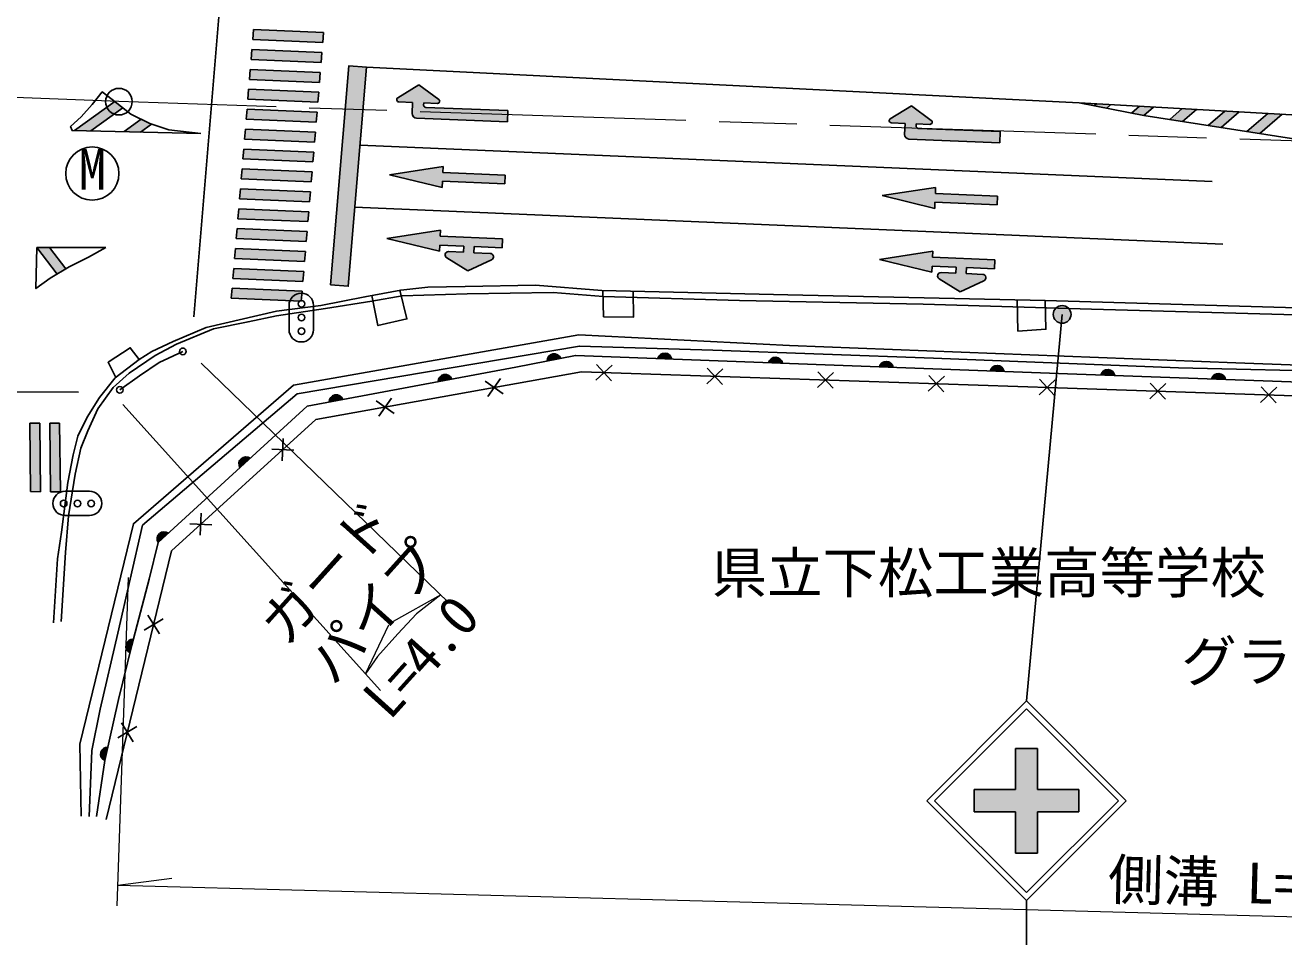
# Model space of a CAD drawing. Units: millimetres at full size, sheet at 1:1000; details may follow other scales. Extents: x 40000 to 680000, y 20000 to 380000.
# Drawn here: x 358886 to 415668, y 255368 to 296855 of the extents above; entities that cross this region are included whole.
import ezdxf
from ezdxf.enums import TextEntityAlignment as Align

# ---------------------------------------------------------------- set-up
doc = ezdxf.new("R2010")
doc.units = ezdxf.units.MM
doc.header["$LTSCALE"] = 1000
doc.linetypes.add('CHAIN', pattern=[18.5, 12, -1.5, 3.5, -1.5])
for name, color, linetype, lineweight in [('M-BGD', 7, 'Continuous', 25), ('M-BGD-EXST', 7, 'Continuous', 25), ('M-BMK', 2, 'CHAIN', 13), ('M-BMK-SRVR', 3, 'Continuous', 25), ('M-STR-HTXT', 7, 'Continuous', 13), ('M-STR-STRC', 7, 'Continuous', 25)]:
    doc.layers.add(name, color=color, linetype=linetype, lineweight=lineweight)
doc.layers.add('M-BMK-HTXT', color=7, linetype='Continuous')
doc.styles.add('ＭＳ ゴシック', font='')
doc.styles.get('ＭＳ ゴシック').set_extended_font_data('MS Gothic')

# ---------------------------------------------------------------- blocks, each defined once
blk = doc.blocks.new('O1')
at = {"layer": 'M-STR-STRC'}
for p, q in [((-554, 556), (546, 556)), ((546, -544), (-554, -544))]:
    blk.add_line(p, q, dxfattribs=at)
for centre in [(-620, 0), (0, 0), (620, 0)]:
    blk.add_circle(centre, 150, dxfattribs=at)
for centre, start, end in [((-554, 6), 90, 180), ((-554, 6), 180, 270), ((546, 6), 0, 90), ((546, 6), 270, 0)]:
    blk.add_arc(centre, 550, start, end, dxfattribs=at)

msp = doc.modelspace()

# ---------------------------------------------------------------- hatches: boundary and pattern name
at = {"layer": 'M-BGD'}
for points in [[(382429, 281709), (383044, 281824, 0.84072)], [(387428, 281813), (388054, 281790, 0.84072)], [(392425, 281625), (393050, 281601, 0.84072)], [(397421, 281436), (398046, 281412, 0.84072)], [(377517, 280778), (378132, 280893, 0.84072)], [(402419, 281254), (403044, 281230, 0.84072)], [(407414, 281071), (408040, 281048, 0.84072)], [(412411, 280891), (413037, 280867, 0.84072)], [(372602, 279859), (373217, 279974, 0.84072)], [(368577, 276893), (369038, 277316, 0.84072)], [(364890, 273516), (365351, 273938, 0.84072)], [(363617, 268546), (363764, 269155, 0.84072)], [(362477, 263677), (362623, 264286, 0.84072)]]:
    msp.add_hatch(color=256, dxfattribs=at).paths.add_polyline_path(points)
at = {"layer": 'M-STR-STRC'}
for points in [[(372313, 296070), (372350, 296519), (369192, 296654), (369155, 296205)], [(372238, 295173), (372275, 295621), (369118, 295756), (369080, 295307)], [(372163, 294275), (372201, 294724), (369043, 294858), (369006, 294409)], [(374286, 294955), (373489, 295021), (372667, 285143), (373464, 285077)], [(376366, 293371), (375746, 293396, -0.74206), (375698, 293581), (376647, 294160), (377547, 293507, -0.74206), (377484, 293326), (376865, 293351), (376861, 293251, 0.41421), (376957, 293147), (380660, 293000), (380640, 292500), (376538, 292663, -0.41388), (376346, 292871)], [(372089, 293377), (372126, 293826), (368968, 293961), (368931, 293512)], [(363296, 293123), (362929, 293412), (362928, 293412), (361107, 292101), (361854, 292084)], [(372014, 292480), (372051, 292929), (368894, 293063), (368856, 292614)], [(398582, 292425), (397963, 292450, -0.74206), (397915, 292635), (398864, 293214), (399764, 292561, -0.74206), (399701, 292380), (399082, 292405), (399078, 292305, 0.41421), (399174, 292201), (402877, 292054), (402857, 291554), (398754, 291718, -0.41388), (398562, 291925)], [(407677, 293108), (407863, 293270), (407220, 293306), (407118, 293217)], [(409794, 293162), (409151, 293198), (408796, 292889), (409356, 292780)], [(411726, 293053), (411082, 293089), (410518, 292598), (411099, 292507)], [(364095, 292035), (364592, 292393), (364504, 292422), (364123, 292610), (363348, 292051)], [(413657, 292945), (413013, 292981), (412261, 292326), (412842, 292235)], [(415588, 292836), (414944, 292873), (414004, 292053), (414585, 291963)], [(371939, 291582), (371977, 292031), (368819, 292165), (368782, 291717)], [(371864, 290684), (371902, 291133), (368744, 291268), (368707, 290819)], [(371790, 289787), (371827, 290236), (368669, 290370), (368632, 289921)], [(377712, 289811), (380521, 289691), (380538, 290088), (377729, 290208), (377741, 290482), (375326, 290111), (377701, 289536)], [(371715, 288889), (371752, 289338), (368595, 289472), (368557, 289024)], [(399929, 288865), (402737, 288745), (402754, 289142), (399946, 289262), (399957, 289537), (397542, 289165), (399917, 288590)], [(371640, 287992), (371678, 288440), (368520, 288575), (368483, 288126)], [(371566, 287094), (371603, 287543), (368445, 287677), (368408, 287228)], [(379123, 286592), (379866, 286561, -0.78564), (379922, 286275), (378854, 285778), (377902, 286363, -0.77336), (377987, 286641), (378656, 286612), (378668, 286887), (377590, 286933), (377578, 286658), (375203, 287233), (377618, 287605), (377607, 287330), (380415, 287211), (380398, 286813), (379135, 286867)], [(360718, 285861), (359982, 286819), (359415, 286819), (360331, 285626)], [(371491, 286196), (371528, 286645), (368371, 286780), (368333, 286331)], [(401339, 285646), (402082, 285615, -0.78564), (402139, 285329), (401071, 284832), (400119, 285417, -0.77336), (400204, 285695), (400873, 285666), (400885, 285941), (399806, 285987), (399795, 285712), (397420, 286288), (399835, 286659), (399823, 286384), (402632, 286265), (402615, 285867), (401351, 285921)], [(371416, 285299), (371454, 285747), (368296, 285882), (368259, 285433)], [(371342, 284401), (371379, 284850), (368221, 284984), (368184, 284535)], [(405307, 283984, 0.41421), (405491, 283449, 0.41421), (406026, 283633, 1)], [(359541, 278896), (359090, 278897), (359131, 275811), (359581, 275810)], [(360441, 278895), (359991, 278896), (360031, 275810), (360481, 275809)], [(401699, 262368), (403560, 262368), (403560, 264228), (404560, 264228), (404560, 262368), (406419, 262368), (406419, 261368), (404559, 261368), (404559, 259508), (403559, 259508), (403559, 261368), (401699, 261368)]]:
    msp.add_hatch(color=256, dxfattribs=at).paths.add_polyline_path(points)

# ---------------------------------------------------------------- linework, layer by layer
at = {"layer": 'M-BGD'}
for p, q in [((385364, 281522), (384634, 280839)), ((384658, 281546), (385340, 280815)), ((390362, 281356), (389631, 280673)), ((389655, 281380), (390338, 280649)), ((395359, 281190), (394628, 280507)), ((394652, 281214), (395335, 280483)), ((379634, 280794), (380455, 280223)), ((380330, 280919), (379759, 280098)), ((400356, 281024), (399625, 280341)), ((399649, 281048), (400332, 280317)), ((405353, 280858), (404623, 280175)), ((404647, 280882), (405329, 280151)), ((410350, 280688), (409620, 280005)), ((409644, 280712), (410326, 279981)), ((415348, 280518), (414617, 279836)), ((414641, 280542), (415324, 279812)), ((375409, 280035), (374838, 279214)), ((374713, 279910), (375534, 279339)), ((370007, 277729), (371006, 277681)), ((370530, 278204), (370483, 277205)), ((366830, 274841), (366782, 273842)), ((366307, 274366), (367306, 274318)), ((364251, 269557), (365105, 270077)), ((364418, 270244), (364938, 269390)), ((363068, 264699), (363923, 265219)), ((363236, 265386), (363755, 264532))]:
    msp.add_line(p, q, dxfattribs=at)
for points in [[(422961, 283912), (404896, 284438), (393292, 284691), (384897, 284889), (381903, 285133), (378732, 285070), (377052, 285035), (375827, 284905), (374213, 284596), (372221, 284215), (370220, 283953), (367048, 283213), (365568, 282580), (364597, 282133), (364029, 281772), (362949, 280943), (362234, 280064), (361683, 279177), (361261, 278320), (361057, 277475), (360810, 276228), (360527, 273986), (360345, 272783), (360169, 269896)], [(360503, 269948), (360705, 273059), (360842, 274723), (361136, 276602), (361395, 277775), (361708, 278554), (362166, 279544), (362861, 280516), (363570, 281151), (364748, 281954), (365715, 282459), (367385, 283149), (368938, 283476), (370217, 283741), (372439, 284079), (374530, 284408), (375886, 284643), (378824, 284733), (382699, 284791), (384955, 284610), (391106, 284437), (399401, 284266), (406993, 284041), (417295, 283761)], [(375794, 284899), (376107, 283604), (374801, 283304), (374530, 284657)], [(384944, 284888), (384983, 283701), (386326, 283676), (386315, 284856)], [(403645, 284466), (403668, 283055), (404938, 283136), (404908, 284438)], [(361416, 261165), (361349, 264413), (363767, 274367), (370989, 280615), (383868, 282883), (393361, 282412), (413506, 281621), (433918, 280873), (462265, 279985)], [(461620, 279558), (446388, 280208), (434537, 280537), (426687, 280864), (418754, 281210), (410921, 281390), (399867, 281835), (389906, 282187), (383890, 282377), (371155, 280217), (364186, 274292), (363069, 269424), (362267, 266001), (361886, 264127), (361765, 261160)], [(364028, 281771), (363627, 282302), (362624, 281647), (362976, 280964)], [(362097, 261152), (362477, 263677), (363102, 266431), (363693, 268889), (364484, 271869), (364890, 273516), (371612, 279674), (381017, 281432), (383712, 281954), (395378, 281513), (405905, 281126), (418516, 280671), (430228, 280226), (443164, 279783), (446368, 279615)], [(365997, 282140), (364926, 281640), (364048, 281037), (363153, 280402)], [(446365, 279111), (405459, 280501), (383978, 281215), (372002, 279064), (365488, 273143), (362538, 261024)]]:
    msp.add_lwpolyline(points, dxfattribs=at)
for centre in [(365997, 282140), (363153, 280402)]:
    msp.add_circle(centre, 150, dxfattribs=at)
for centre, start, end in [((382747, 281713), 20.4783, 180.696), ((387739, 281747), 7.7278, 167.9455), ((392735, 281558), 7.7278, 167.9455), ((397732, 281369), 7.7278, 167.9455), ((377835, 280781), 20.4783, 180.696), ((402730, 281188), 7.7278, 167.9455), ((407725, 281005), 7.7278, 167.9455), ((412722, 280825), 7.7278, 167.9455), ((372920, 279863), 20.4783, 180.696), ((368844, 277064), 52.3858, 212.6036), ((365157, 273687), 52.3858, 212.6036), ((363744, 268838), 86.37, 246.5878), ((362603, 263969), 86.37, 246.5878)]:
    msp.add_arc(centre, 318, start, end, dxfattribs=at)
at = {"layer": 'M-BGD-EXST'}
msp.add_circle((361914, 290161), 1200, dxfattribs=at)
at = {"layer": 'M-BMK'}
msp.add_lwpolyline([(462652, 290075), (363116, 293405), (263592, 297352), (202472, 299647), (194281, 299982), (184854, 300309), (174431, 300090), (163895, 299390), (154387, 298434), (144873, 297228), (65420, 284828)], dxfattribs=at)
at = {"layer": 'M-BMK-SRVR'}
msp.add_circle((363116, 293405), 600, dxfattribs=at)
at = {"layer": 'M-STR-HTXT'}
for p, q in [((366826, 281614), (377970, 270830)), ((363290, 279744), (374917, 266837)), ((363038, 257120), (363542, 271941)), ((377631, 271158), (375488, 269961)), ((374234, 267595), (375297, 269808)), ((363070, 258060), (365504, 258379)), ((363070, 258060), (461323, 255432))]:
    msp.add_line(p, q, dxfattribs=at)
msp.add_lwpolyline([(377631, 271158), (376545, 270304), (375692, 269396), (374774, 268376), (374234, 267595)], dxfattribs=at)
at = {"layer": 'M-STR-STRC'}
for p, q in [((368050, 302452), (366489, 283695)), ((369192, 296654), (369155, 296205)), ((369192, 296654), (372350, 296519)), ((372350, 296519), (372313, 296070)), ((369155, 296205), (372313, 296070)), ((369118, 295756), (369080, 295307)), ((369080, 295307), (372238, 295173)), ((369118, 295756), (372275, 295621)), ((372275, 295621), (372238, 295173)), ((369043, 294858), (369006, 294409)), ((369043, 294858), (372201, 294724)), ((372201, 294724), (372163, 294275)), ((374286, 294955), (406441, 293350)), ((369006, 294409), (372163, 294275)), ((376647, 294160), (375698, 293581)), ((377547, 293507), (376647, 294160)), ((368968, 293961), (368931, 293512)), ((368968, 293961), (372126, 293826)), ((372126, 293826), (372089, 293377)), ((362928, 293413), (361107, 292101)), ((363296, 293123), (361854, 292084)), ((368894, 293063), (368856, 292614)), ((368894, 293063), (372051, 292929)), ((368931, 293512), (372089, 293377)), ((375746, 293396), (376366, 293371)), ((376346, 292871), (376366, 293371)), ((376861, 293251), (376865, 293351)), ((376865, 293351), (377484, 293326)), ((380660, 293000), (376957, 293147)), ((380640, 292500), (380660, 293000)), ((398864, 293214), (397915, 292635)), ((399764, 292561), (398864, 293214)), ((407220, 293306), (407118, 293217)), ((407863, 293270), (407677, 293108)), ((409151, 293198), (408796, 292889)), ((409794, 293162), (409356, 292780)), ((411082, 293089), (410518, 292598)), ((411726, 293053), (411099, 292507)), ((364123, 292610), (363348, 292051)), ((368856, 292614), (372014, 292480)), ((372051, 292929), (372014, 292480)), ((380640, 292500), (376538, 292663)), ((397963, 292450), (398582, 292425)), ((413013, 292981), (412261, 292326)), ((413657, 292945), (412842, 292235)), ((414944, 292873), (414004, 292053)), ((415588, 292836), (414585, 291963)), ((364592, 292393), (364095, 292035)), ((368819, 292165), (368782, 291717)), ((368819, 292165), (371977, 292031)), ((371977, 292031), (371939, 291582)), ((398562, 291925), (398582, 292425)), ((399078, 292305), (399082, 292405)), ((399082, 292405), (399701, 292380)), ((402877, 292054), (399174, 292201)), ((402857, 291554), (402877, 292054)), ((368782, 291717), (371939, 291582)), ((373994, 291445), (412433, 289809)), ((402857, 291554), (398754, 291718)), ((368744, 291268), (368707, 290819)), ((368707, 290819), (371864, 290684)), ((368744, 291268), (371902, 291133)), ((371902, 291133), (371864, 290684)), ((368669, 290370), (368632, 289921)), ((368669, 290370), (371827, 290236)), ((371827, 290236), (371790, 289787)), ((375326, 290111), (377741, 290482)), ((377729, 290208), (377741, 290482)), ((380538, 290088), (377729, 290208)), ((368632, 289921), (371790, 289787)), ((377701, 289536), (375326, 290111)), ((377701, 289536), (377712, 289811)), ((380521, 289691), (377712, 289811)), ((380538, 290088), (380521, 289691)), ((368595, 289472), (368557, 289024)), ((368557, 289024), (371715, 288889)), ((368595, 289472), (371752, 289338)), ((371752, 289338), (371715, 288889)), ((397542, 289165), (399957, 289537)), ((399917, 288590), (397542, 289165)), ((399946, 289262), (399957, 289537)), ((402754, 289142), (399946, 289262)), ((402754, 289142), (402737, 288745)), ((368520, 288575), (368483, 288126)), ((368520, 288575), (371678, 288440)), ((373761, 288638), (412923, 286970)), ((399917, 288590), (399929, 288865)), ((402737, 288745), (399929, 288865)), ((368483, 288126), (371640, 287992)), ((371678, 288440), (371640, 287992)), ((368445, 287677), (368408, 287228)), ((368445, 287677), (371603, 287543)), ((371603, 287543), (371566, 287094)), ((375203, 287233), (377618, 287605)), ((377607, 287330), (377618, 287605)), ((380415, 287211), (377607, 287330)), ((359415, 286819), (360331, 285626)), ((359982, 286819), (360718, 285861)), ((368371, 286780), (368333, 286331)), ((368371, 286780), (371528, 286645)), ((368408, 287228), (371566, 287094)), ((377578, 286658), (375203, 287233)), ((377578, 286658), (377590, 286933)), ((378668, 286887), (377590, 286933)), ((378668, 286887), (378656, 286612)), ((379135, 286867), (379123, 286592)), ((380398, 286813), (379135, 286867)), ((380415, 287211), (380398, 286813)), ((368333, 286331), (371491, 286196)), ((371528, 286645), (371491, 286196)), ((378854, 285778), (377902, 286363)), ((378656, 286612), (377987, 286641)), ((378854, 285778), (379922, 286275)), ((379866, 286561), (379123, 286592)), ((397420, 286288), (399835, 286659)), ((399795, 285712), (397420, 286288)), ((399823, 286384), (399835, 286659)), ((402632, 286265), (399823, 286384)), ((402632, 286265), (402615, 285867)), ((368296, 285882), (368259, 285433)), ((368296, 285882), (371454, 285747)), ((371454, 285747), (371416, 285299)), ((399795, 285712), (399806, 285987)), ((400885, 285941), (399806, 285987)), ((400873, 285666), (400204, 285695)), ((400885, 285941), (400873, 285666)), ((401351, 285921), (401339, 285646)), ((402082, 285615), (401339, 285646)), ((402615, 285867), (401351, 285921)), ((368259, 285433), (371416, 285299)), ((401071, 284832), (400119, 285417)), ((401071, 284832), (402139, 285329)), ((368221, 284984), (368184, 284535)), ((368184, 284535), (371342, 284401)), ((368221, 284984), (371379, 284850)), ((371379, 284850), (371342, 284401)), ((405667, 283808), (404059, 266368)), ((344703, 280321), (361287, 280303)), ((359090, 278897), (359131, 275811)), ((359090, 278897), (359541, 278896)), ((359541, 278896), (359581, 275810)), ((359991, 278896), (360031, 275810)), ((359991, 278896), (360441, 278895)), ((360441, 278895), (360481, 275809)), ((359131, 275811), (359581, 275810)), ((360031, 275810), (360481, 275809)), ((399559, 261868), (404059, 266368)), ((408559, 261868), (404059, 266368)), ((399912, 261868), (404059, 266015)), ((408205, 261868), (404059, 266015)), ((403560, 264228), (404560, 264228)), ((403560, 264228), (403560, 262368)), ((404560, 264228), (404560, 262368)), ((401699, 262368), (401699, 261368)), ((401699, 262368), (403560, 262368)), ((404560, 262368), (406419, 262368)), ((406419, 262368), (406419, 261368)), ((399559, 261868), (404059, 257367)), ((399912, 261868), (404059, 257721)), ((404059, 257721), (408205, 261868)), ((404059, 257368), (408559, 261868)), ((401699, 261368), (403559, 261368)), ((403559, 261368), (403559, 259508)), ((404559, 261368), (406419, 261368)), ((404559, 261368), (404559, 259508)), ((403559, 259508), (404559, 259508)), ((404059, 257368), (404059, 255368))]:
    msp.add_line(p, q, dxfattribs=at)
for points in [[(372667, 285143), (373489, 295021), (374286, 294955), (373464, 285077)], [(366808, 291975), (360999, 292103), (360932, 292291), (361418, 292720), (361915, 293275), (362366, 293847), (362810, 293506), (363651, 292842), (364504, 292422), (365361, 292139)], [(406441, 293350), (424283, 292348), (431461, 291908), (441007, 291136), (449719, 290508), (449697, 290276), (439901, 290246), (425155, 290140), (421280, 290850), (418851, 291160), (416017, 291739), (409357, 292779)], [(362526, 286820), (359415, 286819), (359368, 284975), (360017, 285436), (360877, 285957), (361744, 286392)]]:
    msp.add_lwpolyline(points, close=True, dxfattribs=at)
msp.add_circle((405667, 283808), 400, dxfattribs=at)
for centre, radius, start, end in [((375750, 293495), 100, 121.411, 267.7209), ((376961, 293247), 100, 177.7209, 267.7209), ((377488, 293426), 100, 267.7209, 54.0308), ((376546, 292863), 200, 177.7853, 267.7209), ((397967, 292550), 100, 121.411, 267.7209), ((399705, 292480), 100, 267.7209, 54.0308), ((398762, 291917), 200, 177.7853, 267.7209), ((399178, 292301), 100, 177.7209, 267.7209), ((377981, 286491), 150, 87.562, 238.4302), ((379859, 286411), 150, 294.9434, 87.562), ((400197, 285545), 150, 87.562, 238.4302), ((402076, 285465), 150, 294.9434, 87.562)]:
    msp.add_arc(centre, radius, start, end, dxfattribs=at)

# ---------------------------------------------------------------- block references
at = {"rotation": 90}
msp.add_blockref('O1', (371347, 283667), dxfattribs=at)
msp.add_blockref('O1', (361242, 275276))

# ---------------------------------------------------------------- texts
at = {"layer": 'M-BGD-EXST', "style": 'ＭＳ ゴシック'}
msp.add_text('M', height=1833, dxfattribs=at).set_placement((361292, 288882), align=Align.BOTTOM_LEFT)
at = {"layer": 'M-BMK-HTXT', "style": 'ＭＳ ゴシック'}
for s, p in [('県立下松工業高等学校', (389856, 270686)), ('グランド', (411039, 266696))]:
    msp.add_text(s, height=1833, dxfattribs=at).set_placement(p, align=Align.BOTTOM_LEFT)
at = {"layer": 'M-STR-HTXT', "style": 'ＭＳ ゴシック'}
for s, rotation, p in [('ガード', 48.006, (371061, 268419)), ('パイプ', 48.006, (373210, 266639)), ('L=4.0', 48.006, (375740, 265079)), ('側溝 L=96.0', 358.468, (407700, 256866))]:
    msp.add_text(s, height=1833, rotation=rotation, dxfattribs=at).set_placement(p, align=Align.BOTTOM_LEFT)

doc.saveas('drawing.dxf')
